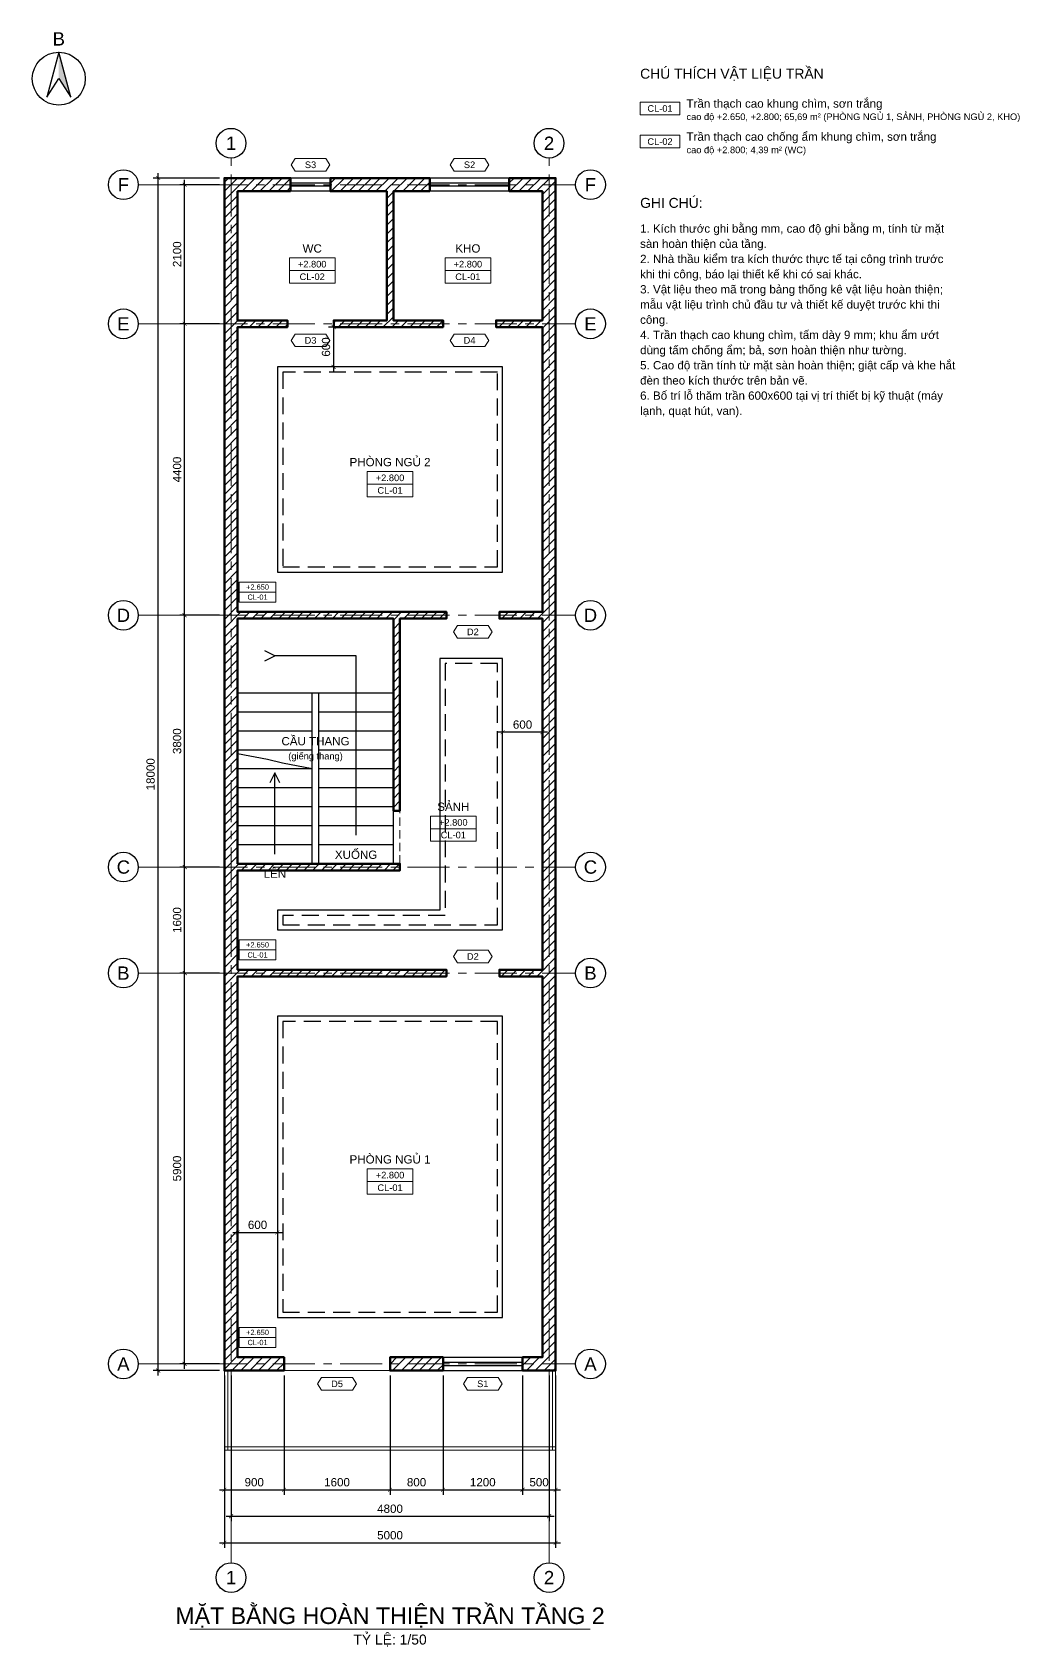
# Model space of a CAD drawing. Header units: millimetres. Extents: x -4035 to 243174, y -17931 to 20900.
# Drawn here: x 185303 to 200208, y -4168 to 20200 of the extents above; entities that cross this region are included whole.
import ezdxf
from ezdxf.enums import TextEntityAlignment as Align

# ---------------------------------------------------------------- set-up
doc = ezdxf.new("R2010")
doc.units = ezdxf.units.MM
doc.header["$LTSCALE"] = 40
for name, pattern in [('CENTER', [50.8, 31.75, -6.35, 6.35, -6.35]), ('DASHED', [19.05, 12.7, -6.35]), ('HIDDEN', [9.525, 6.35, -3.175])]:
    doc.linetypes.add(name, pattern=pattern)
for name, color, linetype, lineweight in [('A-ANNO-DIMS', 1, 'Continuous', 18), ('A-ANNO-NOTE', 7, 'Continuous', 18), ('A-ANNO-ROOM', 7, 'Continuous', 25), ('A-ANNO-SYMB', 7, 'Continuous', 25), ('A-ANNO-TEXT', 7, 'Continuous', 18), ('A-CLNG', 7, 'Continuous', 25), ('A-FLOR-LEVL', 8, 'Continuous', 18), ('A-FLOR-STRS', 6, 'Continuous', 25), ('A-GLAZ', 4, 'Continuous', 25), ('A-OPEN', 8, 'HIDDEN', 18), ('A-WALL', 7, 'Continuous', 50), ('A-WALL-PATT', 8, 'Continuous', 9), ('E-LITE-STRP', 2, 'DASHED', 25), ('S-GRID', 1, 'CENTER', 18), ('S-GRID-IDEN', 7, 'Continuous', 25)]:
    doc.layers.add(name, color=color, linetype=linetype, lineweight=lineweight)
doc.styles.add('MCP-ARIAL', font='arial.ttf')
doc.dimstyles.new('MCP-1-50', dxfattribs={"dimscale": 50, "dimtxt": 2.5, "dimasz": 1.2, "dimexe": 1.5, "dimexo": 1.5, "dimgap": 1, "dimtad": 1, "dimdec": 0, "dimdsep": 46, "dimtxsty": 'MCP-ARIAL', "dimblk": 'ARCHTICK', "dimblk1": 'ARCHTICK', "dimblk2": 'ARCHTICK', "dimcen": 0.09, "dimdle": 1.5, "dimclrd": 256, "dimclre": 256, "dimclrt": 256, "dimadec": 0, "dimazin": 0, "dimtfac": 1, "dimtdec": 4, "dimtix": 1, "dimtmove": 2, "dimatfit": 3, "dimfxl": 1, "dimtolj": 1, "dimtzin": 0, "dimarcsym": 0})

# ---------------------------------------------------------------- blocks, each defined once
blk = doc.blocks.new('MCP_THE_LG_3')
blk.add_lwpolyline([(-5.85, 0), (-4.65, 1.9), (4.65, 1.9), (5.85, 0), (4.65, -1.9), (-4.65, -1.9)], close=True)
at = {"style": 'MCP-ARIAL'}
blk.add_attdef('MA', text='', height=2, dxfattribs=at).set_placement((0, 0), align=Align.MIDDLE_CENTER)
blk = doc.blocks.new('MCP_CUA_SO_1200_200')
for p, q in [((0, 200), (1200, 200)), ((0, 125), (1200, 125)), ((0, 75), (1200, 75)), ((0, 0), (1200, 0))]:
    blk.add_line(p, q)
at = {"style": 'MCP-ARIAL', "flags": 1}
for tag, p in [('MA', (600, -100)), ('LOAI', (600, -220)), ('RONG', (600, -340))]:
    blk.add_attdef(tag, p, '', height=80, dxfattribs=at)
blk = doc.blocks.new('MCP_CUA_SO_600_200')
for p, q in [((0, 200), (600, 200)), ((0, 125), (600, 125)), ((0, 75), (600, 75)), ((0, 0), (600, 0))]:
    blk.add_line(p, q)
at = {"style": 'MCP-ARIAL', "flags": 1}
for tag, p in [('MA', (300, -100)), ('LOAI', (300, -220)), ('RONG', (300, -340))]:
    blk.add_attdef(tag, p, '', height=80, dxfattribs=at)
blk = doc.blocks.new('_ArchTick')
at = {"color": 0, "linetype": 'ByBlock', "const_width": 0.15}
blk.add_lwpolyline([(-0.5, -0.5), (0.5, 0.5)], dxfattribs=at)
blk = doc.blocks.new('*D168')
at = {"layer": 'A-ANNO-DIMS', "lineweight": -2, "transparency": 16777216}
for p, q in [((188203, -75), (188203, -1875)), ((189103, -75), (189103, -1875)), ((188128, -1800), (189178, -1800))]:
    blk.add_line(p, q, dxfattribs=at)
at = {"layer": 'Defpoints', "color": 0, "transparency": 16777216}
for p in [(188203, 0), (189103, 0), (189103, -1800)]:
    blk.add_point(p, dxfattribs=at)
at = {"layer": 'A-ANNO-DIMS', "lineweight": -2, "transparency": 16777216, "xscale": 60, "yscale": 60, "zscale": 60, "rotation": 180}
blk.add_blockref('_ArchTick', (188203, -1800), dxfattribs=at)
at = {"layer": 'A-ANNO-DIMS', "lineweight": -2, "transparency": 16777216, "xscale": 60, "yscale": 60, "zscale": 60}
blk.add_blockref('_ArchTick', (189103, -1800), dxfattribs=at)
at = {"layer": 'A-ANNO-DIMS', "transparency": 16777216, "insert": (188653, -1686), "char_height": 125, "attachment_point": 5, "style": 'MCP-ARIAL'}
blk.add_mtext('\\A1;900', dxfattribs=at)
blk = doc.blocks.new('*D169')
at = {"layer": 'A-ANNO-DIMS', "lineweight": -2, "transparency": 16777216}
for p, q in [((189103, -75), (189103, -1875)), ((190703, -75), (190703, -1875)), ((189028, -1800), (190778, -1800))]:
    blk.add_line(p, q, dxfattribs=at)
at = {"layer": 'Defpoints', "color": 0, "transparency": 16777216}
for p in [(189103, 0), (190703, 0), (190703, -1800)]:
    blk.add_point(p, dxfattribs=at)
at = {"layer": 'A-ANNO-DIMS', "lineweight": -2, "transparency": 16777216, "xscale": 60, "yscale": 60, "zscale": 60, "rotation": 180}
blk.add_blockref('_ArchTick', (189103, -1800), dxfattribs=at)
at = {"layer": 'A-ANNO-DIMS', "lineweight": -2, "transparency": 16777216, "xscale": 60, "yscale": 60, "zscale": 60}
blk.add_blockref('_ArchTick', (190703, -1800), dxfattribs=at)
at = {"layer": 'A-ANNO-DIMS', "transparency": 16777216, "insert": (189903, -1686), "char_height": 125, "attachment_point": 5, "style": 'MCP-ARIAL'}
blk.add_mtext('\\A1;1600', dxfattribs=at)
blk = doc.blocks.new('*D170')
at = {"layer": 'A-ANNO-DIMS', "lineweight": -2, "transparency": 16777216}
for p, q in [((190703, -75), (190703, -1875)), ((191503, -75), (191503, -1875)), ((190628, -1800), (191578, -1800))]:
    blk.add_line(p, q, dxfattribs=at)
at = {"layer": 'Defpoints', "color": 0, "transparency": 16777216}
for p in [(190703, 0), (191503, 0), (191503, -1800)]:
    blk.add_point(p, dxfattribs=at)
at = {"layer": 'A-ANNO-DIMS', "lineweight": -2, "transparency": 16777216, "xscale": 60, "yscale": 60, "zscale": 60, "rotation": 180}
blk.add_blockref('_ArchTick', (190703, -1800), dxfattribs=at)
at = {"layer": 'A-ANNO-DIMS', "lineweight": -2, "transparency": 16777216, "xscale": 60, "yscale": 60, "zscale": 60}
blk.add_blockref('_ArchTick', (191503, -1800), dxfattribs=at)
at = {"layer": 'A-ANNO-DIMS', "transparency": 16777216, "insert": (191103, -1686), "char_height": 125, "attachment_point": 5, "style": 'MCP-ARIAL'}
blk.add_mtext('\\A1;800', dxfattribs=at)
blk = doc.blocks.new('*D171')
at = {"layer": 'A-ANNO-DIMS', "lineweight": -2, "transparency": 16777216}
for p, q in [((191503, -75), (191503, -1875)), ((192703, -75), (192703, -1875)), ((191428, -1800), (192778, -1800))]:
    blk.add_line(p, q, dxfattribs=at)
at = {"layer": 'Defpoints', "color": 0, "transparency": 16777216}
for p in [(191503, 0), (192703, 0), (192703, -1800)]:
    blk.add_point(p, dxfattribs=at)
at = {"layer": 'A-ANNO-DIMS', "lineweight": -2, "transparency": 16777216, "xscale": 60, "yscale": 60, "zscale": 60, "rotation": 180}
blk.add_blockref('_ArchTick', (191503, -1800), dxfattribs=at)
at = {"layer": 'A-ANNO-DIMS', "lineweight": -2, "transparency": 16777216, "xscale": 60, "yscale": 60, "zscale": 60}
blk.add_blockref('_ArchTick', (192703, -1800), dxfattribs=at)
at = {"layer": 'A-ANNO-DIMS', "transparency": 16777216, "insert": (192103, -1686), "char_height": 125, "attachment_point": 5, "style": 'MCP-ARIAL'}
blk.add_mtext('\\A1;1200', dxfattribs=at)
blk = doc.blocks.new('*D172')
at = {"layer": 'A-ANNO-DIMS', "lineweight": -2, "transparency": 16777216}
for p, q in [((192703, -75), (192703, -1875)), ((193203, -75), (193203, -1875)), ((192628, -1800), (193278, -1800))]:
    blk.add_line(p, q, dxfattribs=at)
at = {"layer": 'Defpoints', "color": 0, "transparency": 16777216}
for p in [(192703, 0), (193203, 0), (193203, -1800)]:
    blk.add_point(p, dxfattribs=at)
at = {"layer": 'A-ANNO-DIMS', "lineweight": -2, "transparency": 16777216, "xscale": 60, "yscale": 60, "zscale": 60, "rotation": 180}
blk.add_blockref('_ArchTick', (192703, -1800), dxfattribs=at)
at = {"layer": 'A-ANNO-DIMS', "lineweight": -2, "transparency": 16777216, "xscale": 60, "yscale": 60, "zscale": 60}
blk.add_blockref('_ArchTick', (193203, -1800), dxfattribs=at)
at = {"layer": 'A-ANNO-DIMS', "transparency": 16777216, "insert": (192953, -1686), "char_height": 125, "attachment_point": 5, "style": 'MCP-ARIAL'}
blk.add_mtext('\\A1;500', dxfattribs=at)
blk = doc.blocks.new('*D173')
at = {"layer": 'A-ANNO-DIMS', "lineweight": -2, "transparency": 16777216}
for p, q in [((188303, -75), (188303, -2275)), ((193103, -75), (193103, -2275)), ((188228, -2200), (193178, -2200))]:
    blk.add_line(p, q, dxfattribs=at)
at = {"layer": 'Defpoints', "color": 0, "transparency": 16777216}
for p in [(188303, 0), (193103, 0), (193103, -2200)]:
    blk.add_point(p, dxfattribs=at)
at = {"layer": 'A-ANNO-DIMS', "lineweight": -2, "transparency": 16777216, "xscale": 60, "yscale": 60, "zscale": 60, "rotation": 180}
blk.add_blockref('_ArchTick', (188303, -2200), dxfattribs=at)
at = {"layer": 'A-ANNO-DIMS', "lineweight": -2, "transparency": 16777216, "xscale": 60, "yscale": 60, "zscale": 60}
blk.add_blockref('_ArchTick', (193103, -2200), dxfattribs=at)
at = {"layer": 'A-ANNO-DIMS', "transparency": 16777216, "insert": (190703, -2086), "char_height": 125, "attachment_point": 5, "style": 'MCP-ARIAL'}
blk.add_mtext('\\A1;4800', dxfattribs=at)
blk = doc.blocks.new('*D174')
at = {"layer": 'A-ANNO-DIMS', "lineweight": -2, "transparency": 16777216}
for p, q in [((188203, -75), (188203, -2675)), ((193203, -75), (193203, -2675)), ((188128, -2600), (193278, -2600))]:
    blk.add_line(p, q, dxfattribs=at)
at = {"layer": 'Defpoints', "color": 0, "transparency": 16777216}
for p in [(188203, 0), (193203, 0), (193203, -2600)]:
    blk.add_point(p, dxfattribs=at)
at = {"layer": 'A-ANNO-DIMS', "lineweight": -2, "transparency": 16777216, "xscale": 60, "yscale": 60, "zscale": 60, "rotation": 180}
blk.add_blockref('_ArchTick', (188203, -2600), dxfattribs=at)
at = {"layer": 'A-ANNO-DIMS', "lineweight": -2, "transparency": 16777216, "xscale": 60, "yscale": 60, "zscale": 60}
blk.add_blockref('_ArchTick', (193203, -2600), dxfattribs=at)
at = {"layer": 'A-ANNO-DIMS', "transparency": 16777216, "insert": (190703, -2486), "char_height": 125, "attachment_point": 5, "style": 'MCP-ARIAL'}
blk.add_mtext('\\A1;5000', dxfattribs=at)
blk = doc.blocks.new('*D175')
at = {"layer": 'A-ANNO-DIMS', "lineweight": -2, "transparency": 16777216}
for p, q in [((188128, 6000), (187528, 6000)), ((187603, 25), (187603, 6075)), ((188128, 100), (187528, 100))]:
    blk.add_line(p, q, dxfattribs=at)
at = {"layer": 'Defpoints', "color": 0, "transparency": 16777216}
for p in [(187603, 6000), (188203, 6000), (188203, 100)]:
    blk.add_point(p, dxfattribs=at)
at = {"layer": 'A-ANNO-DIMS', "lineweight": -2, "transparency": 16777216, "xscale": 60, "yscale": 60, "zscale": 60}
for p, rotation in [((187603, 6000), 90), ((187603, 100), 270)]:
    blk.add_blockref('_ArchTick', p, dxfattribs=dict(at, rotation=rotation))
at = {"layer": 'A-ANNO-DIMS', "transparency": 16777216, "insert": (187489, 3050), "char_height": 125, "attachment_point": 5, "rotation": 90, "style": 'MCP-ARIAL'}
blk.add_mtext('\\A1;5900', dxfattribs=at)
blk = doc.blocks.new('*D176')
at = {"layer": 'A-ANNO-DIMS', "lineweight": -2, "transparency": 16777216}
for p, q in [((188128, 7600), (187528, 7600)), ((187603, 5925), (187603, 7675)), ((188128, 6000), (187528, 6000))]:
    blk.add_line(p, q, dxfattribs=at)
at = {"layer": 'Defpoints', "color": 0, "transparency": 16777216}
for p in [(187603, 7600), (188203, 7600), (188203, 6000)]:
    blk.add_point(p, dxfattribs=at)
at = {"layer": 'A-ANNO-DIMS', "lineweight": -2, "transparency": 16777216, "xscale": 60, "yscale": 60, "zscale": 60}
for p, rotation in [((187603, 7600), 90), ((187603, 6000), 270)]:
    blk.add_blockref('_ArchTick', p, dxfattribs=dict(at, rotation=rotation))
at = {"layer": 'A-ANNO-DIMS', "transparency": 16777216, "insert": (187489, 6800), "char_height": 125, "attachment_point": 5, "rotation": 90, "style": 'MCP-ARIAL'}
blk.add_mtext('\\A1;1600', dxfattribs=at)
blk = doc.blocks.new('*D177')
at = {"layer": 'A-ANNO-DIMS', "lineweight": -2, "transparency": 16777216}
for p, q in [((187603, 7525), (187603, 11475)), ((188128, 11400), (187528, 11400)), ((188128, 7600), (187528, 7600))]:
    blk.add_line(p, q, dxfattribs=at)
at = {"layer": 'Defpoints', "color": 0, "transparency": 16777216}
for p in [(187603, 11400), (188203, 11400), (188203, 7600)]:
    blk.add_point(p, dxfattribs=at)
at = {"layer": 'A-ANNO-DIMS', "lineweight": -2, "transparency": 16777216, "xscale": 60, "yscale": 60, "zscale": 60}
for p, rotation in [((187603, 11400), 90), ((187603, 7600), 270)]:
    blk.add_blockref('_ArchTick', p, dxfattribs=dict(at, rotation=rotation))
at = {"layer": 'A-ANNO-DIMS', "transparency": 16777216, "insert": (187489, 9500), "char_height": 125, "attachment_point": 5, "rotation": 90, "style": 'MCP-ARIAL'}
blk.add_mtext('\\A1;3800', dxfattribs=at)
blk = doc.blocks.new('*D178')
at = {"layer": 'A-ANNO-DIMS', "lineweight": -2, "transparency": 16777216}
for p, q in [((187603, 11325), (187603, 15875)), ((188128, 15800), (187528, 15800)), ((188128, 11400), (187528, 11400))]:
    blk.add_line(p, q, dxfattribs=at)
at = {"layer": 'Defpoints', "color": 0, "transparency": 16777216}
for p in [(187603, 15800), (188203, 15800), (188203, 11400)]:
    blk.add_point(p, dxfattribs=at)
at = {"layer": 'A-ANNO-DIMS', "lineweight": -2, "transparency": 16777216, "xscale": 60, "yscale": 60, "zscale": 60}
for p, rotation in [((187603, 15800), 90), ((187603, 11400), 270)]:
    blk.add_blockref('_ArchTick', p, dxfattribs=dict(at, rotation=rotation))
at = {"layer": 'A-ANNO-DIMS', "transparency": 16777216, "insert": (187489, 13600), "char_height": 125, "attachment_point": 5, "rotation": 90, "style": 'MCP-ARIAL'}
blk.add_mtext('\\A1;4400', dxfattribs=at)
blk = doc.blocks.new('*D179')
at = {"layer": 'A-ANNO-DIMS', "lineweight": -2, "transparency": 16777216}
for p, q in [((188128, 17900), (187528, 17900)), ((187603, 15725), (187603, 17975)), ((188128, 15800), (187528, 15800))]:
    blk.add_line(p, q, dxfattribs=at)
at = {"layer": 'Defpoints', "color": 0, "transparency": 16777216}
for p in [(187603, 17900), (188203, 17900), (188203, 15800)]:
    blk.add_point(p, dxfattribs=at)
at = {"layer": 'A-ANNO-DIMS', "lineweight": -2, "transparency": 16777216, "xscale": 60, "yscale": 60, "zscale": 60}
for p, rotation in [((187603, 17900), 90), ((187603, 15800), 270)]:
    blk.add_blockref('_ArchTick', p, dxfattribs=dict(at, rotation=rotation))
at = {"layer": 'A-ANNO-DIMS', "transparency": 16777216, "insert": (187489, 16850), "char_height": 125, "attachment_point": 5, "rotation": 90, "style": 'MCP-ARIAL'}
blk.add_mtext('\\A1;2100', dxfattribs=at)
blk = doc.blocks.new('*D180')
at = {"layer": 'A-ANNO-DIMS', "lineweight": -2, "transparency": 16777216}
for p, q in [((187203, -75), (187203, 18075)), ((188128, 18000), (187128, 18000)), ((188128, 0), (187128, 0))]:
    blk.add_line(p, q, dxfattribs=at)
at = {"layer": 'Defpoints', "color": 0, "transparency": 16777216}
for p in [(187203, 18000), (188203, 18000), (188203, 0)]:
    blk.add_point(p, dxfattribs=at)
at = {"layer": 'A-ANNO-DIMS', "lineweight": -2, "transparency": 16777216, "xscale": 60, "yscale": 60, "zscale": 60}
for p, rotation in [((187203, 18000), 90), ((187203, 0), 270)]:
    blk.add_blockref('_ArchTick', p, dxfattribs=dict(at, rotation=rotation))
at = {"layer": 'A-ANNO-DIMS', "transparency": 16777216, "insert": (187089, 9000), "char_height": 125, "attachment_point": 5, "rotation": 90, "style": 'MCP-ARIAL'}
blk.add_mtext('\\A1;18000', dxfattribs=at)
blk = doc.blocks.new('MCP_TRUC')
blk.add_circle((0, 0), 4.5)
at = {"style": 'MCP-ARIAL'}
blk.add_attdef('SO', text='', height=4, dxfattribs=at).set_placement((0, 0), align=Align.MIDDLE_CENTER)
blk = doc.blocks.new('MCP_HUONG_BAC')
blk.add_hatch(color=256).paths.add_polyline_path([(0, 8), (0, 0), (3.6, -5.6)], flags=16)
blk.add_lwpolyline([(0, 8), (-3.6, -5.6), (0, 0), (3.6, -5.6)], close=True)
blk.add_circle((0, 0), 8)
at = {"style": 'MCP-ARIAL'}
blk.add_attdef('KY_HIEU', text='', height=4, dxfattribs=at).set_placement((0, 12), align=Align.MIDDLE_CENTER)
blk = doc.blocks.new('MCP_THE_TRAN_6')
blk.add_line((-6.9, 0), (6.9, 0))
blk.add_lwpolyline([(-6.9, -3.8), (6.9, -3.8), (6.9, 3.8), (-6.9, 3.8)], close=True)
at = {"style": 'MCP-ARIAL'}
for tag, p in [('COTE', (0, 1.9)), ('MA', (0, -1.9))]:
    blk.add_attdef(tag, text='', height=2, dxfattribs=at).set_placement(p, align=Align.MIDDLE_CENTER)
blk = doc.blocks.new('*D181')
at = {"layer": 'A-ANNO-DIMS', "lineweight": -2, "transparency": 16777216}
for p, q in [((188403, 2310), (188403, 2010)), ((189003, 2310), (189003, 2010)), ((188328, 2085), (189078, 2085))]:
    blk.add_line(p, q, dxfattribs=at)
at = {"layer": 'Defpoints', "color": 0, "transparency": 16777216}
for p in [(188403, 2385), (189003, 2385), (189003, 2085)]:
    blk.add_point(p, dxfattribs=at)
at = {"layer": 'A-ANNO-DIMS', "lineweight": -2, "transparency": 16777216, "xscale": 60, "yscale": 60, "zscale": 60, "rotation": 180}
blk.add_blockref('_ArchTick', (188403, 2085), dxfattribs=at)
at = {"layer": 'A-ANNO-DIMS', "lineweight": -2, "transparency": 16777216, "xscale": 60, "yscale": 60, "zscale": 60}
blk.add_blockref('_ArchTick', (189003, 2085), dxfattribs=at)
at = {"layer": 'A-ANNO-DIMS', "transparency": 16777216, "insert": (188703, 2199), "char_height": 125, "attachment_point": 5, "style": 'MCP-ARIAL'}
blk.add_mtext('\\A1;600', dxfattribs=at)
blk = doc.blocks.new('*D182')
at = {"layer": 'A-ANNO-DIMS', "lineweight": -2, "transparency": 16777216}
for p, q in [((193078, 9636), (192328, 9636)), ((192403, 9411), (192403, 9711)), ((193003, 9411), (193003, 9711))]:
    blk.add_line(p, q, dxfattribs=at)
at = {"layer": 'Defpoints', "color": 0, "transparency": 16777216}
for p in [(192403, 9636), (192403, 9336), (193003, 9336)]:
    blk.add_point(p, dxfattribs=at)
at = {"layer": 'A-ANNO-DIMS', "lineweight": -2, "transparency": 16777216, "xscale": 60, "yscale": 60, "zscale": 60, "rotation": 180}
blk.add_blockref('_ArchTick', (192403, 9636), dxfattribs=at)
at = {"layer": 'A-ANNO-DIMS', "lineweight": -2, "transparency": 16777216, "xscale": 60, "yscale": 60, "zscale": 60}
blk.add_blockref('_ArchTick', (193003, 9636), dxfattribs=at)
at = {"layer": 'A-ANNO-DIMS', "transparency": 16777216, "insert": (192703, 9750), "char_height": 125, "attachment_point": 5, "style": 'MCP-ARIAL'}
blk.add_mtext('\\A1;600', dxfattribs=at)
blk = doc.blocks.new('*D183')
at = {"layer": 'A-ANNO-DIMS', "lineweight": -2, "transparency": 16777216}
for p, q in [((190076, 15750), (189776, 15750)), ((189851, 15825), (189851, 15075)), ((190076, 15150), (189776, 15150))]:
    blk.add_line(p, q, dxfattribs=at)
at = {"layer": 'Defpoints', "color": 0, "transparency": 16777216}
for p in [(190151, 15750), (189851, 15150), (190151, 15150)]:
    blk.add_point(p, dxfattribs=at)
at = {"layer": 'A-ANNO-DIMS', "lineweight": -2, "transparency": 16777216, "xscale": 60, "yscale": 60, "zscale": 60}
for p, rotation in [((189851, 15750), 90), ((189851, 15150), 270)]:
    blk.add_blockref('_ArchTick', p, dxfattribs=dict(at, rotation=rotation))
at = {"layer": 'A-ANNO-DIMS', "transparency": 16777216, "insert": (189737, 15450), "char_height": 125, "attachment_point": 5, "rotation": 90, "style": 'MCP-ARIAL'}
blk.add_mtext('\\A1;600', dxfattribs=at)
blk = doc.blocks.new('MCP_THE_5')
blk.add_lwpolyline([(-5.95, -1.9), (5.95, -1.9), (5.95, 1.9), (-5.95, 1.9)], close=True)
at = {"style": 'MCP-ARIAL'}
blk.add_attdef('MA', text='', height=2, dxfattribs=at).set_placement((0, 0), align=Align.MIDDLE_CENTER)

msp = doc.modelspace()

# ---------------------------------------------------------------- hatches: boundary and pattern name
at = {"layer": 'A-WALL-PATT'}
h = msp.add_hatch(dxfattribs=at)
h.set_pattern_fill('ANSI31', color=256, scale=30, style=0)
h.paths.add_polyline_path([(192503.089, 18000), (192503.089, 17800), (193003.089, 17800), (193003.089, 15850), (192303.089, 15850), (192303.089, 15750), (193003.089, 15750), (193003.089, 11450), (192353.089, 11450), (192353.089, 11350), (193003.089, 11350), (193003.089, 6050), (192353.089, 6050), (192353.089, 5950), (193003.089, 5950), (193003.089, 200), (192703.089, 200), (192703.089, 0), (193203.089, 0), (193203.089, 18000)], flags=16)
h.paths.add_polyline_path([(191303.089, 17800), (191303.089, 18000), (189803.089, 18000), (189803.089, 17800), (190653.089, 17800), (190653.089, 15850), (189853.089, 15850), (189853.089, 15750), (191503.089, 15750), (191503.089, 15850), (190753.089, 15850), (190753.089, 17800)], flags=16)
h.paths.add_polyline_path([(189203.089, 17800), (189203.089, 18000), (188203.089, 18000), (188203.089, 0), (189103.089, 0), (189103.089, 200), (188403.089, 200), (188403.089, 5950), (191553.089, 5950), (191553.089, 6050), (188403.089, 6050), (188403.089, 7550), (190853.089, 7550), (190853.089, 7650), (188403.089, 7650), (188403.089, 11350), (190753.089, 11350), (190753.089, 8450), (190853.089, 8450), (190853.089, 11350), (191553.089, 11350), (191553.089, 11450), (188403.089, 11450), (188403.089, 15750), (189153.089, 15750), (189153.089, 15850), (188403.089, 15850), (188403.089, 17800)], flags=16)
h.paths.add_polyline_path([(191503.089, 0), (191503.089, 200), (190703.089, 200), (190703.089, 0)], flags=16)

# ---------------------------------------------------------------- linework, layer by layer
at = {"layer": 'A-ANNO-TEXT'}
msp.add_line((187683.09, -3905), (193723.09, -3905), dxfattribs=at)
at = {"layer": 'A-CLNG'}
for points in [[(192403.09, 15150), (189003.09, 15150), (189003.09, 12050), (192403.09, 12050)], [(191453.09, 6950), (189003.09, 6950), (189003.09, 6650), (192403.09, 6650), (192403.09, 10750), (191453.09, 10750)], [(192403.09, 5350), (189003.09, 5350), (189003.09, 800), (192403.09, 800)]]:
    msp.add_lwpolyline(points, close=True, dxfattribs=at)
at = {"layer": 'A-FLOR-LEVL'}
for p, q in [((188253.089, 0), (188253.089, -1200)), ((193153.089, -1200), (193153.089, 0)), ((188203.089, -1150), (193203.089, -1150))]:
    msp.add_line(p, q, dxfattribs=at)
msp.add_lwpolyline([(188203.089, -1200), (193203.089, -1200), (193203.089, 0), (188203.089, 0)], close=True, dxfattribs=at)
at = {"layer": 'A-FLOR-STRS'}
for p, q in [((190753.089, 10225), (188403.089, 10225)), ((189528.089, 7650), (189528.089, 10225)), ((189628.089, 7650), (189628.089, 10225)), ((189528.089, 9938.888889), (188403.089, 9938.888889)), ((190753.089, 9938.888889), (189628.089, 9938.888889)), ((189528.089, 9652.777778), (188403.089, 9652.777778)), ((190753.089, 9652.777778), (189628.089, 9652.777778)), ((189528.089, 9366.666667), (188403.089, 9366.666667)), ((190753.089, 9366.666667), (189628.089, 9366.666667)), ((189528.089, 9080.555556), (188403.089, 9080.555556)), ((190753.089, 9080.555556), (189628.089, 9080.555556)), ((189528.089, 8794.444444), (188403.089, 8794.444444)), ((190753.089, 8794.444444), (189628.089, 8794.444444)), ((189528.089, 8508.333333), (188403.089, 8508.333333)), ((190753.089, 8508.333333), (189628.089, 8508.333333)), ((189528.089, 8222.222222), (188403.089, 8222.222222)), ((190753.089, 8222.222222), (189628.089, 8222.222222)), ((189528.089, 7936.111111), (188403.089, 7936.111111)), ((190753.089, 7936.111111), (189628.089, 7936.111111)), ((190753.089, 7650), (189628.089, 7650))]:
    msp.add_line(p, q, dxfattribs=at)
msp.add_lwpolyline([(190753.089, 7650), (190753.089, 11350), (188403.089, 11350), (188403.089, 7650)], close=True, dxfattribs=at)
for points in [[(188815.589, 10712.5), (188965.589, 10787.5), (188815.589, 10862.5)], [(190190.589, 8079.166667), (190190.589, 10787.5), (188965.589, 10787.5)], [(189528.089, 9080.555556), (189078.089, 9166.388889), (188853.089, 9223.611111), (188403.089, 9309.444444)], [(189040.589, 8873.333333), (188965.589, 9023.333333), (188890.589, 8873.333333)], [(188965.589, 7793.055556), (188965.589, 9023.333333)]]:
    msp.add_lwpolyline(points, dxfattribs=at)
at = {"layer": 'A-OPEN', "ltscale": 0.5}
for p, q in [((190753.089, 7650), (190753.089, 8450)), ((190853.089, 7650), (190853.089, 8450))]:
    msp.add_line(p, q, dxfattribs=at)
at = {"layer": 'A-WALL'}
for points in [[(189203.089, 17800), (189203.089, 18000), (188203.089, 18000), (188203.089, 0), (189103.089, 0), (189103.089, 200), (188403.089, 200), (188403.089, 5950), (191553.089, 5950), (191553.089, 6050), (188403.089, 6050), (188403.089, 7550), (190853.089, 7550), (190853.089, 7650), (188403.089, 7650), (188403.089, 11350), (190753.089, 11350), (190753.089, 8450), (190853.089, 8450), (190853.089, 11350), (191553.089, 11350), (191553.089, 11450), (188403.089, 11450), (188403.089, 15750), (189153.089, 15750), (189153.089, 15850), (188403.089, 15850), (188403.089, 17800)], [(191303.089, 17800), (191303.089, 18000), (189803.089, 18000), (189803.089, 17800), (190653.089, 17800), (190653.089, 15850), (189853.089, 15850), (189853.089, 15750), (191503.089, 15750), (191503.089, 15850), (190753.089, 15850), (190753.089, 17800)], [(192503.089, 18000), (192503.089, 17800), (193003.089, 17800), (193003.089, 15850), (192303.089, 15850), (192303.089, 15750), (193003.089, 15750), (193003.089, 11450), (192353.089, 11450), (192353.089, 11350), (193003.089, 11350), (193003.089, 6050), (192353.089, 6050), (192353.089, 5950), (193003.089, 5950), (193003.089, 200), (192703.089, 200), (192703.089, 0), (193203.089, 0), (193203.089, 18000)], [(191503.089, 0), (191503.089, 200), (190703.089, 200), (190703.089, 0)]]:
    msp.add_lwpolyline(points, close=True, dxfattribs=at)
at = {"layer": 'E-LITE-STRP', "ltscale": 0.5}
for points in [[(192323.09, 15070), (189083.09, 15070), (189083.09, 12130), (192323.09, 12130)], [(191533.09, 6870), (189083.09, 6870), (189083.09, 6730), (192323.09, 6730), (192323.09, 10670), (191533.09, 10670)], [(192323.09, 5270), (189083.09, 5270), (189083.09, 880), (192323.09, 880)]]:
    msp.add_lwpolyline(points, close=True, dxfattribs=at)
at = {"layer": 'S-GRID', "ltscale": 0.5}
for p, q in [((188303.089, -2900), (188303.089, 18300)), ((193103.089, -2900), (193103.089, 18300)), ((186903.089, 17900), (193503.089, 17900)), ((186903.089, 15800), (193503.089, 15800)), ((186903.089, 11400), (193503.089, 11400)), ((186903.089, 7600), (193503.089, 7600)), ((186903.089, 6000), (193503.089, 6000)), ((186903.089, 100), (193503.089, 100))]:
    msp.add_line(p, q, dxfattribs=at)

# ---------------------------------------------------------------- block references
at = {"layer": 'A-ANNO-NOTE'}
for name, p, xscale, yscale, zscale, values in [('MCP_THE_5', (194778.09, 19050), 50, 50, 50, {'MA': 'CL-01'}), ('MCP_THE_5', (194778.09, 18550), 50, 50, 50, {'MA': 'CL-02'}), ('MCP_THE_TRAN_6', (189528.09, 16605), 50, 50, 50, {'COTE': '+2.800', 'MA': 'CL-02'}), ('MCP_THE_TRAN_6', (191878.09, 16605), 50, 50, 50, {'COTE': '+2.800', 'MA': 'CL-01'}), ('MCP_THE_TRAN_6', (190703.09, 13380), 50, 50, 50, {'COTE': '+2.800', 'MA': 'CL-01'}), ('MCP_THE_TRAN_6', (188703.09, 11750), 40, 40, 40, {'COTE': '+2.650', 'MA': 'CL-01'}), ('MCP_THE_TRAN_6', (191658.22, 8178.38), 50, 50, 50, {'COTE': '+2.800', 'MA': 'CL-01'}), ('MCP_THE_TRAN_6', (188703.09, 6350), 40, 40, 40, {'COTE': '+2.650', 'MA': 'CL-01'}), ('MCP_THE_TRAN_6', (190703.09, 2855), 50, 50, 50, {'COTE': '+2.800', 'MA': 'CL-01'}), ('MCP_THE_TRAN_6', (188703.09, 500), 40, 40, 40, {'COTE': '+2.650', 'MA': 'CL-01'})]:
    msp.add_blockref(name, p, dxfattribs=dict(at, xscale=xscale, yscale=yscale, zscale=zscale)).add_auto_attribs(values)
at = {"layer": 'A-ANNO-SYMB', "xscale": 50, "yscale": 50, "zscale": 50}
msp.add_blockref('MCP_HUONG_BAC', (185703.09, 19500), dxfattribs=at).add_auto_attribs({'KY_HIEU': 'B'})
at = {"layer": 'A-ANNO-TEXT', "xscale": 50, "yscale": 50, "zscale": 50}
for p, values in [((189503.09, 18200), {'MA': 'S3'}), ((191903.09, 18200), {'MA': 'S2'}), ((189503.09, 15550), {'MA': 'D3'}), ((191903.09, 15550), {'MA': 'D4'}), ((191953.09, 11150), {'MA': 'D2'}), ((191953.09, 6250), {'MA': 'D2'}), ((189903.09, -200), {'MA': 'D5'}), ((192103.09, -200), {'MA': 'S1'})]:
    msp.add_blockref('MCP_THE_LG_3', p, dxfattribs=at).add_auto_attribs(values)
at = {"layer": 'A-GLAZ', "rotation": 180}
for name, p in [('MCP_CUA_SO_600_200', (189803.089, 18000)), ('MCP_CUA_SO_1200_200', (192503.089, 18000))]:
    msp.add_blockref(name, p, dxfattribs=at)
at = {"layer": 'A-GLAZ'}
msp.add_blockref('MCP_CUA_SO_1200_200', (191503.089, 0), dxfattribs=at)
at = {"layer": 'S-GRID-IDEN', "xscale": 50, "yscale": 50, "zscale": 50}
for p, values in [((188303.09, 18525), {'SO': '1'}), ((193103.09, 18525), {'SO': '2'}), ((186678.09, 17900), {'SO': 'F'}), ((193728.09, 17900), {'SO': 'F'}), ((186678.09, 15800), {'SO': 'E'}), ((193728.09, 15800), {'SO': 'E'}), ((186678.09, 11400), {'SO': 'D'}), ((193728.09, 11400), {'SO': 'D'}), ((186678.09, 7600), {'SO': 'C'}), ((193728.09, 7600), {'SO': 'C'}), ((186678.09, 6000), {'SO': 'B'}), ((193728.09, 6000), {'SO': 'B'}), ((186678.09, 100), {'SO': 'A'}), ((193728.09, 100), {'SO': 'A'}), ((188303.09, -3125), {'SO': '1'}), ((193103.09, -3125), {'SO': '2'})]:
    msp.add_blockref('MCP_TRUC', p, dxfattribs=at).add_auto_attribs(values)

# ---------------------------------------------------------------- texts
at = {"layer": 'A-ANNO-NOTE', "style": 'MCP-ARIAL'}
for s, height, p in [('Trần thạch cao khung chìm, sơn trắng', 125, (195178.09, 19125)), ('cao độ +2.650, +2.800; 65,69 m² (PHÒNG NGỦ 1, SẢNH, PHÒNG NGỦ 2, KHO)', 100, (195178.09, 18925)), ('Trần thạch cao chống ẩm khung chìm, sơn trắng', 125, (195178.09, 18625)), ('cao độ +2.800; 4,39 m² (WC)', 100, (195178.09, 18425))]:
    msp.add_text(s, height=height, dxfattribs=at).set_placement(p, align=Align.MIDDLE_LEFT)
msp.add_text('(giếng thang)', height=100, dxfattribs=at).set_placement((189578.09, 9275), align=Align.MIDDLE_CENTER)
at = {"layer": 'A-ANNO-ROOM', "style": 'MCP-ARIAL'}
for s, p in [('WC', (189528.09, 16937.5)), ('KHO', (191878.09, 16937.5)), ('PHÒNG NGỦ 2', (190703.09, 13712.5)), ('CẦU THANG', (189578.09, 9500)), ('SẢNH', (191658.22, 8510.88)), ('PHÒNG NGỦ 1', (190703.09, 3187.5))]:
    msp.add_text(s, height=125, dxfattribs=at).set_placement(p, align=Align.MIDDLE_CENTER)
at = {"layer": 'A-ANNO-TEXT', "style": 'MCP-ARIAL'}
for s, p in [('CHÚ THÍCH VẬT LIỆU TRẦN', (194478.09, 19500)), ('GHI CHÚ:', (194478.09, 17550))]:
    msp.add_text(s, height=150, dxfattribs=at).set_placement(p)
for s, p in [('XUỐNG', (190190.589, 7786.111111)), ('LÊN', (188965.589, 7500))]:
    msp.add_text(s, height=125, dxfattribs=at).set_placement(p, align=Align.MIDDLE_CENTER)
for s, height, p in [('MẶT BẰNG HOÀN THIỆN TRẦN TẦNG 2', 250, (190703.09, -3825)), ('TỶ LỆ: 1/50', 150, (190703.09, -4135))]:
    msp.add_text(s, height=height, dxfattribs=at).set_placement(p, align=Align.CENTER)
at = {"layer": 'A-ANNO-TEXT', "insert": (194478.09, 17300), "char_height": 125, "width": 4750, "attachment_point": 1, "line_spacing_factor": 1.1, "style": 'MCP-ARIAL'}
msp.add_mtext('1. Kích thước ghi bằng mm, cao độ ghi bằng m, tính từ mặt sàn hoàn thiện của tầng.\\P2. Nhà thầu kiểm tra kích thước thực tế tại công trình trước khi thi công, báo lại thiết kế khi có sai khác.\\P3. Vật liệu theo mã trong bảng thống kê vật liệu hoàn thiện; mẫu vật liệu trình chủ đầu tư và thiết kế duyệt trước khi thi công.\\P4. Trần thạch cao khung chìm, tấm dày 9 mm; khu ẩm ướt dùng tấm chống ẩm; bả, sơn hoàn thiện như tường.\\P5. Cao độ trần tính từ mặt sàn hoàn thiện; giật cấp và khe hắt đèn theo kích thước trên bản vẽ.\\P6. Bố trí lỗ thăm trần 600x600 tại vị trí thiết bị kỹ thuật (máy lạnh, quạt hút, van).', dxfattribs=at)

# ---------------------------------------------------------------- dimensions: what is measured, and where the dimension line sits
at = {"layer": 'A-ANNO-DIMS'}
for base, p1, p2, picture, middle in [((187203.089, 18000), (188203.089, 0), (188203.089, 18000), '*D180', (187089.267377, 9000)), ((187603.089, 17900), (188203.089, 15800), (188203.089, 17900), '*D179', (187489.267377, 16850)), ((187603.089, 15800), (188203.089, 11400), (188203.089, 15800), '*D178', (187489.267377, 13600)), ((187603.089, 11400), (188203.089, 7600), (188203.089, 11400), '*D177', (187489.224744, 9500)), ((187603.089, 7600), (188203.089, 6000), (188203.089, 7600), '*D176', (187489.267377, 6800)), ((187603.089, 6000), (188203.089, 100), (188203.089, 6000), '*D175', (187489.267377, 3050))]:
    dim = msp.add_linear_dim(base=base, p1=p1, p2=p2, angle=90, dimstyle='MCP-1-50', dxfattribs=at)
    dim.commit()
    dim.dimension.update_dxf_attribs({"geometry": picture, "text_midpoint": middle})
for p1, p2, picture, middle in [((190151.09, 15750), (190151.09, 15150), '*D183', (189737.268377, 15450)), ((193003.09, 9336), (192403.09, 9336), '*D182', (192703.09, 9749.821623)), ((188403.09, 2385), (189003.09, 2385), '*D181', (188703.09, 2198.821623))]:
    dim = msp.add_aligned_dim(p1=p1, p2=p2, distance=-300, dimstyle='MCP-1-50', dxfattribs=at)
    dim.commit()
    dim.dimension.update_dxf_attribs({"geometry": picture, "text_midpoint": middle})
for base, p1, p2, picture, middle in [((189103.089, -1800), (188203.089, 0), (189103.089, 0), '*D168', (188653.089, -1686.178377)), ((193203.089, -2600), (188203.089, 0), (193203.089, 0), '*D174', (190703.089, -2486.178377)), ((193103.089, -2200), (188303.089, 0), (193103.089, 0), '*D173', (190703.089, -2086.178377)), ((190703.089, -1800), (189103.089, 0), (190703.089, 0), '*D169', (189903.089, -1686.178377)), ((191503.089, -1800), (190703.089, 0), (191503.089, 0), '*D170', (191103.089, -1686.178377)), ((192703.089, -1800), (191503.089, 0), (192703.089, 0), '*D171', (192103.089, -1686.178377)), ((193203.089, -1800), (192703.089, 0), (193203.089, 0), '*D172', (192953.089, -1686.178377))]:
    dim = msp.add_linear_dim(base=base, p1=p1, p2=p2, dimstyle='MCP-1-50', dxfattribs=at)
    dim.commit()
    dim.dimension.update_dxf_attribs({"geometry": picture, "text_midpoint": middle})

doc.saveas('drawing.dxf')
